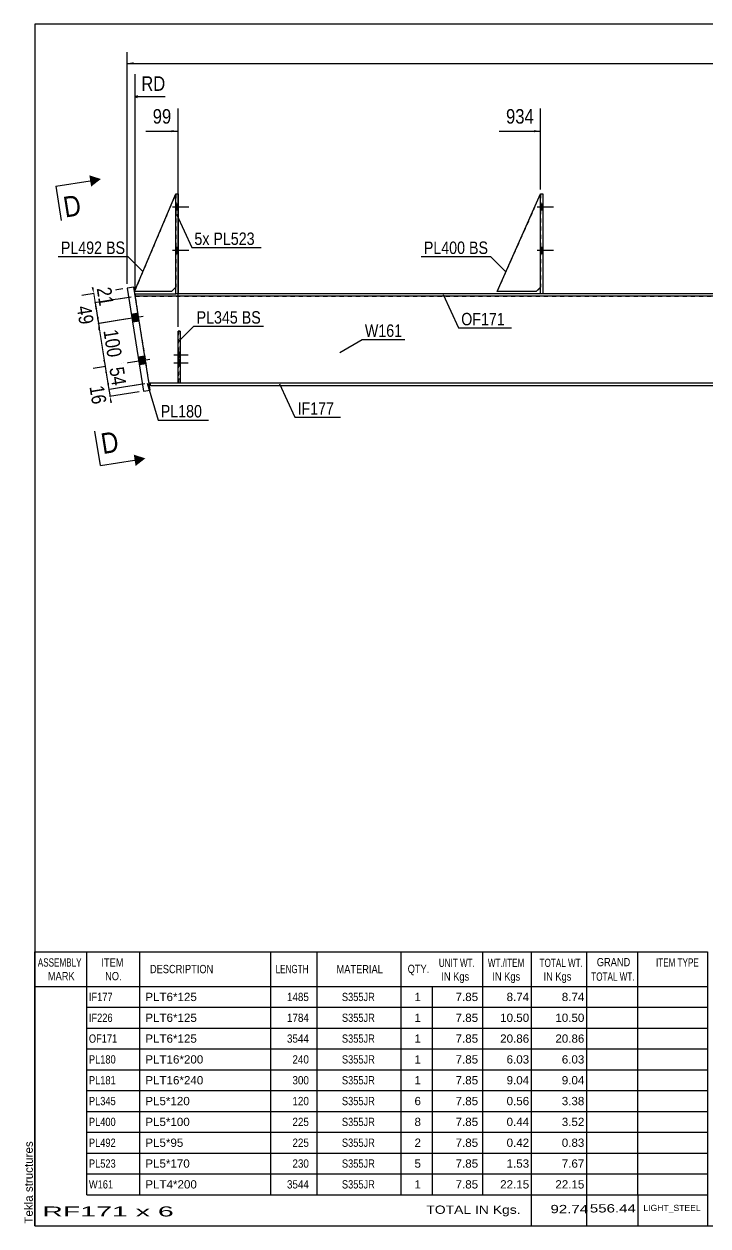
# Model space of a CAD drawing. Header units: millimetres. Extents: x -26 to 377, y -204 to 73.
# Drawn here: x -25.6 to 131.9, y -204.3 to 72.8 of the extents above; entities that cross this region are included whole.
import ezdxf

# ---------------------------------------------------------------- set-up
doc = ezdxf.new("R2010")
doc.units = ezdxf.units.MM
doc.linetypes.add('DXK_LINE_DOT1', pattern=[1.8814, 0.9407, -0.9407])
doc.linetypes.add('DXK_LINE_DOT2', pattern=[3.9198, 1.9599, -1.9599])
doc.styles.add('Arial', font='ARIAL.TTF', dxfattribs={"height": 0.2})
doc.styles.add('Arial Narrow', font='ARIALN.TTF', dxfattribs={"height": 0.2})

# ---------------------------------------------------------------- blocks, each defined once
blk = doc.blocks.new('Unknown-623544193-1210')
at = {"color": 5, "linetype": 'Continuous'}
for p, q in [((376.87, 72.76), (-23.13, 72.76)), ((-23.13, 72.76), (-23.13, -204.24)), ((376.87, -204.24), (376.87, 72.76)), ((-23.13, -204.24), (376.87, -204.24))]:
    blk.add_line(p, q, dxfattribs=at)
at = {"color": 174, "linetype": 'Continuous', "style": 'Arial'}
blk.add_text('Tekla structures', height=1.9102, rotation=90, dxfattribs=at).set_placement((-23.63, -203.74))
blk = doc.blocks.new('Part-623544193-1291 - 1231')
at = {"color": 2, "linetype": 'Continuous'}
for p, q in [((0, 10), (0, 10.6)), ((0, 10.6), (9.32, 10.6)), ((354.37, 10), (0, 10)), ((93.32, 10.6), (9.82, 10.6)), ((177.32, 10.6), (93.82, 10.6)), ((261.32, 10.6), (177.82, 10.6)), ((345.51, 10.6), (261.82, 10.6)), ((354.37, 10.6), (346.01, 10.6)), ((354.37, 10.6), (354.37, 10))]:
    blk.add_line(p, q, dxfattribs=at)
at = {"color": 7, "linetype": 'DXK_LINE_DOT1'}
for p, q in [((9.82, 10.6), (9.32, 10.6)), ((93.82, 10.6), (93.32, 10.6)), ((177.82, 10.6), (177.32, 10.6)), ((261.82, 10.6), (261.32, 10.6)), ((346.01, 10.6), (345.51, 10.6))]:
    blk.add_line(p, q, dxfattribs=at)
blk = doc.blocks.new('Part-623544193-1269 - 1231')
at = {"color": 2, "linetype": 'Continuous'}
for p, q in [((-0.33, 12.1), (-1.91, 11.85)), ((-1.91, 11.85), (1.85, -11.85)), ((3.43, -11.6), (-0.33, 12.1)), ((1.85, -11.85), (3.43, -11.6))]:
    blk.add_line(p, q, dxfattribs=at)
blk = doc.blocks.new('Part-623544193-3956 - 1231')
at = {"color": 2, "linetype": 'Continuous'}
for p, q in [((83.32, 11.1), (93.32, 33.6)), ((92.32, 11.1), (83.32, 11.1)), ((93.32, 12.1), (92.32, 11.1))]:
    blk.add_line(p, q, dxfattribs=at)
at = {"color": 7, "linetype": 'DXK_LINE_DOT1'}
blk.add_line((93.32, 33.6), (93.32, 12.1), dxfattribs=at)
blk = doc.blocks.new('Part-623544193-1494 - 1231')
at = {"color": 7, "linetype": 'DXK_LINE_DOT1'}
for p, q in [((3.18, -10), (0, 10)), ((0, 10), (354.37, 10)), ((9.82, -10), (3.48, -10)), ((345.01, -10), (10.32, -10)), ((354.37, -10), (345.51, -10))]:
    blk.add_line(p, q, dxfattribs=at)
at = {"color": 2, "linetype": 'Continuous'}
for p, q in [((354.37, 10), (354.37, -10)), ((3.48, -10), (3.18, -10))]:
    blk.add_line(p, q, dxfattribs=at)
blk = doc.blocks.new('Part-623544193-1313 - 1231')
at = {"color": 2, "linetype": 'Continuous'}
for p, q in [((3.48, -10.6), (3.48, -10)), ((9.82, -10), (3.48, -10)), ((151.95, -10.6), (3.48, -10.6)), ((151.95, -10), (10.32, -10))]:
    blk.add_line(p, q, dxfattribs=at)
at = {"color": 7, "linetype": 'DXK_LINE_DOT1'}
for p, q in [((10.32, -10), (9.82, -10)), ((151.95, -10), (151.95, -10.6))]:
    blk.add_line(p, q, dxfattribs=at)
blk = doc.blocks.new('Part-623544193-1388 - 1231')
at = {"color": 2, "linetype": 'Continuous'}
for p, q in [((9.32, 10.6), (9.32, 33.6)), ((9.32, 33.6), (9.82, 33.6)), ((9.82, 33.6), (9.82, 10.6)), ((9.82, 10.6), (9.32, 10.6))]:
    blk.add_line(p, q, dxfattribs=at)
blk = doc.blocks.new('Part-623544193-1410 - 1231')
at = {"color": 2, "linetype": 'Continuous'}
for p, q in [((-0.18, 11.1), (9.32, 33.6)), ((8.32, 11.1), (-0.18, 11.1)), ((9.32, 12.1), (8.32, 11.1))]:
    blk.add_line(p, q, dxfattribs=at)
at = {"color": 7, "linetype": 'DXK_LINE_DOT1'}
blk.add_line((9.32, 33.6), (9.32, 12.1), dxfattribs=at)
blk = doc.blocks.new('Part-623544193-1432 - 1231')
at = {"color": 2, "linetype": 'Continuous'}
for p, q in [((9.82, -10), (9.82, 2)), ((9.82, 2), (10.32, 2)), ((10.32, 2), (10.32, -10)), ((10.32, -10), (9.82, -10))]:
    blk.add_line(p, q, dxfattribs=at)
at = {"color": 7, "linetype": 'DXK_LINE_DOT1'}
blk.add_line((9.82, -9), (10.32, -9), dxfattribs=at)
blk = doc.blocks.new('Bolt-623544193-1503 - 1231')
at = {"linetype": 'Continuous'}
for points in [[(93.82, 29.9), (93.82, 31.3), (93.32, 31.3), (93.32, 29.9)], [(93.82, 29.9), (93.82, 31.3), (93.32, 31.3), (93.32, 29.9)], [(93.82, 29.9), (93.82, 31.3), (93.32, 31.3), (93.32, 29.9)], [(93.82, 19.9), (93.82, 21.3), (93.32, 21.3), (93.32, 19.9)], [(93.82, 19.9), (93.82, 21.3), (93.32, 21.3), (93.32, 19.9)], [(93.82, 19.9), (93.82, 21.3), (93.32, 21.3), (93.32, 19.9)]]:
    blk.add_hatch(color=3, dxfattribs=at).paths.add_polyline_path(points)
at = {"color": 3, "linetype": 'Continuous'}
for p, q in [((92.52, 30.6), (96.32, 30.6)), ((92.52, 30.6), (96.32, 30.6)), ((92.52, 30.6), (96.32, 30.6)), ((93.32, 31.3), (93.82, 31.3)), ((93.32, 31.3), (93.82, 31.3)), ((93.32, 31.3), (93.82, 31.3)), ((93.32, 29.9), (93.82, 29.9)), ((93.32, 29.9), (93.82, 29.9)), ((93.32, 29.9), (93.82, 29.9)), ((92.52, 20.6), (96.32, 20.6)), ((92.52, 20.6), (96.32, 20.6)), ((92.52, 20.6), (96.32, 20.6)), ((93.32, 21.3), (93.82, 21.3)), ((93.32, 21.3), (93.82, 21.3)), ((93.32, 21.3), (93.82, 21.3)), ((93.32, 19.9), (93.82, 19.9)), ((93.32, 19.9), (93.82, 19.9)), ((93.32, 19.9), (93.82, 19.9))]:
    blk.add_line(p, q, dxfattribs=at)
blk = doc.blocks.new('Part-623544193-1444 - 1231')
at = {"color": 2, "linetype": 'Continuous'}
for p, q in [((93.32, 10.6), (93.32, 33.6)), ((93.32, 33.6), (93.82, 33.6)), ((93.82, 33.6), (93.82, 10.6)), ((93.82, 10.6), (93.32, 10.6))]:
    blk.add_line(p, q, dxfattribs=at)
blk = doc.blocks.new('Part-623544193-3967 - 1231')
at = {"color": 7, "linetype": 'DXK_LINE_DOT1'}
for p, q in [((83.32, 11.1), (93.32, 33.6)), ((92.32, 11.1), (83.32, 11.1)), ((93.32, 12.1), (92.32, 11.1))]:
    blk.add_line(p, q, dxfattribs=at)
blk = doc.blocks.new('Bolt-623544193-1495 - 1231')
at = {"linetype": 'Continuous'}
for points in [[(-0.96, 5.83), (-0.67, 4.05), (0.91, 4.3), (0.62, 6.08)], [(-0.96, 5.83), (-0.67, 4.05), (0.91, 4.3), (0.62, 6.08)], [(0.61, -4.05), (0.9, -5.83), (2.48, -5.58), (2.19, -3.8)], [(0.61, -4.05), (0.9, -5.83), (2.48, -5.58), (2.19, -3.8)]]:
    blk.add_hatch(color=3, dxfattribs=at).paths.add_polyline_path(points)
at = {"color": 3, "linetype": 'Continuous'}
for p, q in [((0.62, 6.08), (-0.96, 5.83)), ((0.62, 6.08), (-0.96, 5.83)), ((1.75, 5.35), (-4.67, 4.33)), ((1.75, 5.35), (-4.67, 4.33)), ((0.91, 4.3), (-0.67, 4.05)), ((0.91, 4.3), (-0.67, 4.05)), ((3.32, -4.53), (-3.1, -5.55)), ((3.32, -4.53), (-3.1, -5.55)), ((2.19, -3.8), (0.61, -4.05)), ((2.19, -3.8), (0.61, -4.05)), ((2.48, -5.58), (0.9, -5.83)), ((2.48, -5.58), (0.9, -5.83))]:
    blk.add_line(p, q, dxfattribs=at)
blk = doc.blocks.new('Bolt-623544193-1497 - 1231')
at = {"linetype": 'Continuous'}
for points in [[(9.82, 29.9), (9.82, 31.3), (9.32, 31.3), (9.32, 29.9)], [(9.82, 29.9), (9.82, 31.3), (9.32, 31.3), (9.32, 29.9)], [(9.82, 29.9), (9.82, 31.3), (9.32, 31.3), (9.32, 29.9)], [(9.82, 19.9), (9.82, 21.3), (9.32, 21.3), (9.32, 19.9)], [(9.82, 19.9), (9.82, 21.3), (9.32, 21.3), (9.32, 19.9)], [(9.82, 19.9), (9.82, 21.3), (9.32, 21.3), (9.32, 19.9)]]:
    blk.add_hatch(color=3, dxfattribs=at).paths.add_polyline_path(points)
at = {"color": 3, "linetype": 'Continuous'}
for p, q in [((8.52, 30.6), (12.32, 30.6)), ((8.52, 30.6), (12.32, 30.6)), ((8.52, 30.6), (12.32, 30.6)), ((9.32, 31.3), (9.82, 31.3)), ((9.32, 31.3), (9.82, 31.3)), ((9.32, 31.3), (9.82, 31.3)), ((9.32, 29.9), (9.82, 29.9)), ((9.32, 29.9), (9.82, 29.9)), ((9.32, 29.9), (9.82, 29.9)), ((8.52, 20.6), (12.32, 20.6)), ((8.52, 20.6), (12.32, 20.6)), ((8.52, 20.6), (12.32, 20.6)), ((9.32, 21.3), (9.82, 21.3)), ((9.32, 21.3), (9.82, 21.3)), ((9.32, 21.3), (9.82, 21.3)), ((9.32, 19.9), (9.82, 19.9)), ((9.32, 19.9), (9.82, 19.9)), ((9.32, 19.9), (9.82, 19.9))]:
    blk.add_line(p, q, dxfattribs=at)
blk = doc.blocks.new('Part-623544193-3960 - 1231')
at = {"color": 7, "linetype": 'DXK_LINE_DOT1'}
for p, q in [((9.82, 2), (9.82, -10)), ((10.32, 2), (9.82, 2)), ((10.32, -10), (10.32, 2))]:
    blk.add_line(p, q, dxfattribs=at)
blk = doc.blocks.new('Part-623544193-3963 - 1231')
at = {"color": 7, "linetype": 'DXK_LINE_DOT1'}
for p, q in [((-0.18, 11.1), (9.32, 33.6)), ((8.32, 11.1), (-0.18, 11.1)), ((9.32, 12.1), (8.32, 11.1))]:
    blk.add_line(p, q, dxfattribs=at)
blk = doc.blocks.new('Bolt-623544193-3968 - 1231')
at = {"linetype": 'Continuous'}
for points in [[(9.82, -2.81), (9.82, -4.21), (10.32, -4.21), (10.32, -2.81)], [(9.82, -4.6), (9.82, -6), (10.32, -6), (10.32, -4.6)]]:
    blk.add_hatch(color=3, dxfattribs=at).paths.add_polyline_path(points)
at = {"color": 3, "linetype": 'Continuous'}
for p, q in [((8.87, -3.51), (12.17, -3.51)), ((8.87, -5.3), (12.17, -5.3)), ((9.82, -2.81), (10.32, -2.81)), ((9.82, -4.21), (10.32, -4.21)), ((9.82, -4.6), (10.32, -4.6)), ((9.82, -6), (10.32, -6))]:
    blk.add_line(p, q, dxfattribs=at)
blk = doc.blocks.new('Bolt-623544193-3983 - 1231')
at = {"color": 3, "linetype": 'DXK_LINE_DOT2'}
for p, q in [((8.87, -3.51), (12.17, -3.51)), ((8.87, -5.3), (12.17, -5.3)), ((9.82, -2.81), (10.32, -2.81)), ((9.82, -4.21), (10.32, -4.21)), ((9.82, -4.6), (10.32, -4.6)), ((9.82, -6), (10.32, -6))]:
    blk.add_line(p, q, dxfattribs=at)
blk = doc.blocks.new('StraightDimension-623544193-1616 - 1231')
at = {"linetype": 'Continuous'}
for points in [[(-0.41, 63.44), (-1.91, 63.69), (-0.41, 63.94)], [(352.87, 63.94), (354.37, 63.69), (352.87, 63.44)]]:
    blk.add_hatch(color=4, dxfattribs=at).paths.add_polyline_path(points)
at = {"color": 4, "linetype": 'Continuous'}
for p, q in [((-1.91, 12.85), (-1.91, 66.29)), ((354.37, 11), (354.37, 66.29)), ((-1.91, 63.69), (354.37, 63.69))]:
    blk.add_line(p, q, dxfattribs=at)
at = {"color": 0}
blk.add_wipeout([(181.19, 63.84), (181.19, 68.74), (171.26, 68.74), (171.26, 63.84)], dxfattribs=at)
at = {"color": 4, "style": 'Arial Narrow'}
blk.add_text('3563', height=3.34, dxfattribs=at).set_placement((171.96, 64.54))
blk = doc.blocks.new('StraightDimension-623544193-1543 - 1231')
at = {"linetype": 'Continuous'}
for points in [[(-8.52, 2.19), (-8.5, 3.72), (-8.02, 2.27)], [(-6.92, -4.64), (-6.93, -6.16), (-7.42, -4.72)]]:
    blk.add_hatch(color=4, dxfattribs=at).paths.add_polyline_path(points)
at = {"color": 4, "linetype": 'Continuous'}
for p, q in [((-1.8, 4.78), (-11.27, 3.28)), ((-8.5, 3.72), (-6.93, -6.16)), ((-0.23, -5.1), (-9.7, -6.6))]:
    blk.add_line(p, q, dxfattribs=at)
at = {"color": 0}
blk.add_wipeout([(-6.96, -5.05), (-2.12, -4.28), (-3.34, 3.42), (-8.18, 2.65)], dxfattribs=at)
at = {"color": 4, "style": 'Arial Narrow'}
blk.add_text('100', height=3.34, rotation=-80.9647, dxfattribs=at).set_placement((-7.38, 2.07))
blk = doc.blocks.new('StraightDimension-623544193-5900 - 1231')
at = {"linetype": 'Continuous'}
blk.add_hatch(color=4, dxfattribs=at).paths.add_polyline_path([(91.82, 48.31), (93.32, 48.06), (91.82, 47.81)])
at = {"color": 4, "linetype": 'Continuous'}
for p, q in [((93.32, 34.6), (93.32, 53.31)), ((83.8, 48.06), (93.32, 48.06))]:
    blk.add_line(p, q, dxfattribs=at)
at = {"color": 0}
blk.add_wipeout([(92.46, 49.11), (92.46, 54.01), (84.66, 54.01), (84.66, 49.11)], dxfattribs=at)
at = {"color": 4, "style": 'Arial Narrow'}
blk.add_text('934', height=3.34, dxfattribs=at).set_placement((85.36, 49.81))
blk = doc.blocks.new('StraightDimension-623544193-1510 - 1231')
at = {"linetype": 'Continuous'}
for points in [[(-9.59, 12.15), (-9.6, 10.63), (-10.09, 12.07)], [(-9.28, 7.01), (-9.27, 8.53), (-8.79, 7.08)]]:
    blk.add_hatch(color=4, dxfattribs=at).paths.add_polyline_path(points)
at = {"color": 4, "linetype": 'Continuous'}
for p, q in [((-2.9, 11.69), (-12.37, 10.19)), ((-0.99, 9.84), (-12.03, 8.09)), ((-9.6, 10.63), (-9.27, 8.53))]:
    blk.add_line(p, q, dxfattribs=at)
at = {"color": 0}
blk.add_wipeout([(-8.84, 6.8), (-4, 7.57), (-4.89, 13.17), (-9.73, 12.4)], dxfattribs=at)
at = {"color": 4, "style": 'Arial Narrow'}
blk.add_text('21', height=3.34, rotation=-80.9647, dxfattribs=at).set_placement((-8.93, 11.82))
blk = doc.blocks.new('StraightDimension-623544193-1530 - 1231')
at = {"linetype": 'Continuous'}
for points in [[(-9.28, 7.01), (-9.27, 8.53), (-8.79, 7.08)], [(-8.49, 5.24), (-8.5, 3.72), (-8.99, 5.16)]]:
    blk.add_hatch(color=4, dxfattribs=at).paths.add_polyline_path(points)
at = {"color": 4, "linetype": 'Continuous'}
for p, q in [((-0.99, 9.84), (-11.84, 8.12)), ((-9.27, 8.53), (-8.5, 3.72)), ((-1.8, 4.78), (-11.07, 3.31))]:
    blk.add_line(p, q, dxfattribs=at)
at = {"color": 0}
blk.add_wipeout([(-13.43, 2.53), (-8.59, 3.3), (-9.48, 8.89), (-14.32, 8.13)], dxfattribs=at)
at = {"color": 4, "style": 'Arial Narrow'}
blk.add_text('49', height=3.34, rotation=-80.9647, dxfattribs=at).set_placement((-13.52, 7.54))
blk = doc.blocks.new('StraightDimension-623544193-1554 - 1231')
at = {"linetype": 'Continuous'}
for points in [[(-6.95, -7.68), (-6.93, -6.16), (-6.45, -7.6)], [(-6.08, -9.95), (-6.09, -11.47), (-6.57, -10.03)]]:
    blk.add_hatch(color=4, dxfattribs=at).paths.add_polyline_path(points)
at = {"color": 4, "linetype": 'Continuous'}
for p, q in [((-0.23, -5.1), (-9.7, -6.6)), ((-6.93, -6.16), (-6.09, -11.47)), ((2.19, -10.16), (-8.85, -11.91))]:
    blk.add_line(p, q, dxfattribs=at)
at = {"color": 0}
blk.add_wipeout([(-5.92, -11.59), (-1.08, -10.82), (-1.97, -5.23), (-6.81, -6)], dxfattribs=at)
at = {"color": 4, "style": 'Arial Narrow'}
blk.add_text('54', height=3.34, rotation=-80.9647, dxfattribs=at).set_placement((-6.01, -6.58))
blk = doc.blocks.new('StraightDimension-623544193-1575 - 1231')
at = {"linetype": 'Continuous'}
for points in [[(-6.08, -9.95), (-6.09, -11.47), (-6.57, -10.03)], [(-5.85, -14.59), (-5.83, -13.07), (-5.35, -14.52)]]:
    blk.add_hatch(color=4, dxfattribs=at).paths.add_polyline_path(points)
at = {"color": 4, "linetype": 'Continuous'}
for p, q in [((2.19, -10.16), (-8.66, -11.88)), ((0.87, -12.01), (-8.4, -13.48)), ((-6.09, -11.47), (-5.83, -13.07))]:
    blk.add_line(p, q, dxfattribs=at)
at = {"color": 0}
blk.add_wipeout([(-10.5, -15.86), (-5.67, -15.1), (-6.56, -9.5), (-11.39, -10.27)], dxfattribs=at)
at = {"color": 4, "style": 'Arial Narrow'}
blk.add_text('16', height=3.34, rotation=-80.9647, dxfattribs=at).set_placement((-10.59, -10.85))
blk = doc.blocks.new('StraightDimension-623544193-5901 - 1231')
at = {"linetype": 'Continuous'}
blk.add_hatch(color=4, dxfattribs=at).paths.add_polyline_path([(8.32, 48.31), (9.82, 48.06), (8.32, 47.81)])
at = {"color": 4, "linetype": 'Continuous'}
for p, q in [((9.82, 3), (9.82, 53.31)), ((2.43, 48.06), (9.82, 48.06))]:
    blk.add_line(p, q, dxfattribs=at)
at = {"color": 0, "linetype": 'Continuous'}
blk.add_wipeout([(7.59, 56.66), (7.59, 61.56), (0.65, 61.56), (0.65, 56.66)], dxfattribs=at)
at = {"color": 4, "linetype": 'Continuous'}
for p, q in [((-0.03, 11), (-0.03, 61.21)), ((0.47, 56.21), (-0.03, 55.96)), ((0.47, 55.71), (-0.03, 55.96)), ((6.89, 55.96), (-0.03, 55.96))]:
    blk.add_line(p, q, dxfattribs=at)
at = {"color": 4, "linetype": 'Continuous', "style": 'Arial Narrow'}
blk.add_text('RD', height=3.34, dxfattribs=at).set_placement((1.35, 57.36))
at = {"color": 0}
blk.add_wipeout([(8.96, 49.11), (8.96, 54.01), (3.29, 54.01), (3.29, 49.11)], dxfattribs=at)
at = {"color": 4, "style": 'Arial Narrow'}
blk.add_text('99', height=3.34, dxfattribs=at).set_placement((3.99, 49.81))
blk = doc.blocks.new('CBS_BOM-623544193-6482')
at = {"color": 7, "linetype": 'Continuous'}
for p, q in [((-23.16, -149.07), (-23.16, -141.07)), ((-23.16, -141.08), (131.76, -141.08)), ((-11.16, -149.07), (-11.16, -141.07)), ((1.03, -149.07), (1.03, -141.07)), ((31.19, -149.07), (31.19, -141.07)), ((41.87, -149.07), (41.87, -141.07)), ((61.19, -149.07), (61.19, -141.07)), ((79.99, -149.07), (79.99, -141.07)), ((91.2, -149.07), (91.2, -141.07)), ((103.99, -149.07), (103.99, -141.07)), ((115.74, -149.07), (115.74, -141.07)), ((131.76, -141.08), (131.75, -149.07)), ((-23.16, -149.07), (131.76, -149.07)), ((-23.16, -153.87), (-23.16, -149.07)), ((-11.16, -153.87), (-11.16, -149.07)), ((1.03, -153.87), (1.03, -149.07)), ((31.19, -153.87), (31.19, -149.07)), ((41.87, -153.87), (41.87, -149.07)), ((61.19, -153.87), (61.19, -149.07)), ((68.45, -153.87), (68.45, -149.07)), ((79.99, -153.87), (79.99, -149.07)), ((91.2, -153.87), (91.2, -149.07)), ((103.99, -153.87), (103.99, -149.07)), ((115.75, -153.87), (115.75, -149.07)), ((131.76, -149.08), (131.76, -153.87)), ((-23.16, -158.67), (-23.16, -153.87)), ((-11.16, -153.87), (131.76, -153.87)), ((-11.16, -158.67), (-11.16, -153.87)), ((1.03, -158.67), (1.03, -153.87)), ((31.19, -158.67), (31.19, -153.87)), ((41.87, -158.67), (41.87, -153.87)), ((61.19, -158.67), (61.19, -153.87)), ((68.45, -158.67), (68.45, -153.87)), ((79.99, -158.67), (79.99, -153.87)), ((91.2, -158.67), (91.2, -153.87)), ((103.99, -158.67), (103.99, -153.87)), ((115.75, -158.67), (115.75, -153.87)), ((131.76, -153.88), (131.76, -158.67)), ((-23.16, -163.47), (-23.16, -158.67)), ((-11.16, -158.67), (131.76, -158.67)), ((-11.16, -163.47), (-11.16, -158.67)), ((1.03, -163.47), (1.03, -158.67)), ((31.19, -163.47), (31.19, -158.67)), ((41.87, -163.47), (41.87, -158.67)), ((61.19, -163.47), (61.19, -158.67)), ((68.45, -163.47), (68.45, -158.67)), ((79.99, -163.47), (79.99, -158.67)), ((91.2, -163.47), (91.2, -158.67)), ((103.99, -163.47), (103.99, -158.67)), ((115.75, -163.47), (115.75, -158.67)), ((131.76, -158.68), (131.76, -163.47)), ((-23.16, -168.27), (-23.16, -163.47)), ((-11.16, -163.47), (131.76, -163.47)), ((-11.16, -168.27), (-11.16, -163.47)), ((1.03, -168.27), (1.03, -163.47)), ((31.19, -168.27), (31.19, -163.47)), ((41.87, -168.27), (41.87, -163.47)), ((61.19, -168.27), (61.19, -163.47)), ((68.45, -168.27), (68.45, -163.47)), ((79.99, -168.27), (79.99, -163.47)), ((91.2, -168.27), (91.2, -163.47)), ((103.99, -168.27), (103.99, -163.47)), ((115.75, -168.27), (115.75, -163.47)), ((131.76, -163.48), (131.76, -168.27)), ((-23.16, -173.07), (-23.16, -168.27)), ((-11.16, -168.27), (131.76, -168.27)), ((-11.16, -173.07), (-11.16, -168.27)), ((1.03, -173.07), (1.03, -168.27)), ((31.19, -173.07), (31.19, -168.27)), ((41.87, -173.07), (41.87, -168.27)), ((61.19, -173.07), (61.19, -168.27)), ((68.45, -173.07), (68.45, -168.27)), ((79.99, -173.07), (79.99, -168.27)), ((91.2, -173.07), (91.2, -168.27)), ((103.99, -173.07), (103.99, -168.27)), ((115.75, -173.07), (115.75, -168.27)), ((131.76, -168.28), (131.76, -173.07)), ((-23.16, -177.87), (-23.16, -173.07)), ((-11.16, -173.07), (131.76, -173.07)), ((-11.16, -177.87), (-11.16, -173.07)), ((1.03, -177.87), (1.03, -173.07)), ((31.19, -177.87), (31.19, -173.07)), ((41.87, -177.87), (41.87, -173.07)), ((61.19, -177.87), (61.19, -173.07)), ((68.45, -177.87), (68.45, -173.07)), ((79.99, -177.87), (79.99, -173.07)), ((91.2, -177.87), (91.2, -173.07)), ((103.99, -177.87), (103.99, -173.07)), ((115.75, -177.87), (115.75, -173.07)), ((131.76, -173.08), (131.76, -177.87)), ((-23.16, -182.67), (-23.16, -177.87)), ((-11.16, -177.87), (131.76, -177.87)), ((-11.16, -182.67), (-11.16, -177.87)), ((1.03, -182.67), (1.03, -177.87)), ((31.19, -182.67), (31.19, -177.87)), ((41.87, -182.67), (41.87, -177.87)), ((61.19, -182.67), (61.19, -177.87)), ((68.45, -182.67), (68.45, -177.87)), ((79.99, -182.67), (79.99, -177.87)), ((91.2, -182.67), (91.2, -177.87)), ((103.99, -182.67), (103.99, -177.87)), ((115.75, -182.67), (115.75, -177.87)), ((131.76, -177.88), (131.76, -182.67)), ((-23.16, -187.47), (-23.16, -182.67)), ((-11.16, -182.67), (131.76, -182.67)), ((-11.16, -187.47), (-11.16, -182.67)), ((1.03, -187.47), (1.03, -182.67)), ((31.19, -187.47), (31.19, -182.67)), ((41.87, -187.47), (41.87, -182.67)), ((61.19, -187.47), (61.19, -182.67)), ((68.45, -187.47), (68.45, -182.67)), ((79.99, -187.47), (79.99, -182.67)), ((91.2, -187.47), (91.2, -182.67)), ((103.99, -187.47), (103.99, -182.67)), ((115.75, -187.47), (115.75, -182.67)), ((131.76, -182.68), (131.76, -187.47)), ((-23.16, -192.27), (-23.16, -187.47)), ((-11.16, -187.47), (131.76, -187.47)), ((-11.16, -192.27), (-11.16, -187.47)), ((1.03, -192.27), (1.03, -187.47)), ((31.19, -192.27), (31.19, -187.47)), ((41.87, -192.27), (41.87, -187.47)), ((61.19, -192.27), (61.19, -187.47)), ((68.45, -192.27), (68.45, -187.47)), ((79.99, -192.27), (79.99, -187.47)), ((91.2, -192.27), (91.2, -187.47)), ((103.99, -192.27), (103.99, -187.47)), ((115.75, -192.27), (115.75, -187.47)), ((131.76, -187.48), (131.76, -192.27)), ((-23.16, -197.07), (-23.16, -192.27)), ((-11.16, -192.27), (131.76, -192.27)), ((-11.16, -197.07), (-11.16, -192.27)), ((1.03, -197.07), (1.03, -192.27)), ((31.19, -197.07), (31.19, -192.27)), ((41.87, -197.07), (41.87, -192.27)), ((61.19, -197.07), (61.19, -192.27)), ((68.45, -197.07), (68.45, -192.27)), ((79.99, -197.07), (79.99, -192.27)), ((91.2, -197.07), (91.2, -192.27)), ((103.99, -197.07), (103.99, -192.27)), ((115.75, -197.07), (115.75, -192.27)), ((131.76, -192.28), (131.76, -197.07)), ((-23.16, -204.27), (-23.16, -197.09)), ((-11.16, -197.07), (131.76, -197.07)), ((91.2, -204.27), (91.2, -197.09)), ((103.99, -204.27), (103.99, -197.09)), ((115.79, -204.27), (115.79, -197.09)), ((131.76, -197.07), (131.76, -204.27)), ((-23.16, -204.27), (131.76, -204.27))]:
    blk.add_line(p, q, dxfattribs=at)
at = {"color": 3, "linetype": 'Continuous', "style": 'Arial'}
for s, height, width, p in [('ASSEMBLY', 1.91, 0.7, (-22.48, -144.5)), ('ITEM', 1.91, 0.8, (-7.84, -144.5)), ('QTY.', 1.91, 0.8, (62.71, -145.97)), ('UNIT WT.', 1.91, 0.7, (69.88, -144.58)), ('WT./ITEM', 1.91, 0.7, (81.17, -144.58)), ('TOTAL WT.', 1.91, 0.7, (93.1, -144.58)), ('GRAND', 1.91, 0.8, (106.26, -144.42)), ('ITEM TYPE', 1.91, 0.7, (119.9, -144.5)), ('MARK', 1.91, 0.8, (-20.16, -147.64)), ('NO.', 1.91, 0.8, (-6.98, -147.64)), ('DESCRIPTION', 1.9102, 0.8, (3.35, -146.01)), ('LENGTH', 1.91, 0.7, (32.3, -146.01)), ('MATERIAL', 1.91, 0.8, (46.32, -146.05)), ('IN Kgs', 1.91, 0.8, (70.46, -147.72)), ('IN Kgs', 1.91, 0.8, (82.21, -147.72)), ('IN Kgs', 1.91, 0.8, (94, -147.72)), ('TOTAL WT.', 1.91, 0.7, (105, -147.76))]:
    blk.add_text(s, height=height, dxfattribs=dict(at, width=width)).set_placement(p)
at = {"color": 7, "linetype": 'Continuous', "style": 'Arial'}
for s, width, p in [('IF177', 0.8, (-10.71, -152.44)), ('1485', 0.85, (34.91, -152.44)), ('S355JR', 0.8, (47.56, -152.44)), ('IF226', 0.8, (-10.71, -157.24)), ('1784', 0.85, (34.91, -157.24)), ('S355JR', 0.8, (47.56, -157.24)), ('OF171', 0.8, (-10.71, -162.04)), ('3544', 0.85, (34.91, -162.04)), ('S355JR', 0.8, (47.56, -162.04)), ('PL180', 0.8, (-10.71, -166.84)), ('240', 0.85, (36.17, -166.84)), ('S355JR', 0.8, (47.56, -166.84)), ('PL181', 0.8, (-10.71, -171.64)), ('300', 0.85, (36.17, -171.64)), ('S355JR', 0.8, (47.56, -171.64)), ('PL345', 0.8, (-10.71, -176.44)), ('120', 0.85, (36.17, -176.44)), ('S355JR', 0.8, (47.56, -176.44)), ('PL400', 0.8, (-10.71, -181.24)), ('225', 0.85, (36.17, -181.24)), ('S355JR', 0.8, (47.56, -181.24)), ('PL492', 0.8, (-10.71, -186.04)), ('225', 0.85, (36.17, -186.04)), ('S355JR', 0.8, (47.56, -186.04)), ('PL523', 0.8, (-10.71, -190.84)), ('230', 0.85, (36.17, -190.84)), ('S355JR', 0.8, (47.56, -190.84)), ('W161', 0.8, (-10.71, -195.64)), ('3544', 0.85, (34.91, -195.64)), ('S355JR', 0.8, (47.56, -195.64))]:
    blk.add_text(s, height=1.91, dxfattribs=dict(at, width=width)).set_placement(p)
for s, p in [('PLT6*125', (2.28, -152.44)), ('1', (64.28, -152.44)), ('7.85', (73.74, -152.44)), ('8.74', (85.49, -152.44)), ('8.74', (98.2, -152.44)), ('PLT6*125', (2.28, -157.24)), ('1', (64.28, -157.24)), ('7.85', (73.74, -157.24)), ('10.50', (84.01, -157.24)), ('10.50', (96.72, -157.24)), ('PLT6*125', (2.28, -162.04)), ('1', (64.28, -162.04)), ('7.85', (73.74, -162.04)), ('20.86', (84.01, -162.04)), ('20.86', (96.72, -162.04)), ('PLT16*200', (2.28, -166.84)), ('1', (64.28, -166.84)), ('7.85', (73.74, -166.84)), ('6.03', (85.49, -166.84)), ('6.03', (98.2, -166.84)), ('PLT16*240', (2.28, -171.64)), ('1', (64.28, -171.64)), ('7.85', (73.74, -171.64)), ('9.04', (85.49, -171.64)), ('9.04', (98.2, -171.64)), ('PL5*120', (2.28, -176.44)), ('6', (64.28, -176.44)), ('7.85', (73.74, -176.44)), ('0.56', (85.49, -176.44)), ('3.38', (98.2, -176.44)), ('PL5*100', (2.28, -181.24)), ('8', (64.28, -181.24)), ('7.85', (73.74, -181.24)), ('0.44', (85.49, -181.24)), ('3.52', (98.2, -181.24)), ('PL5*95', (2.28, -186.04)), ('2', (64.28, -186.04)), ('7.85', (73.74, -186.04)), ('0.42', (85.49, -186.04)), ('0.83', (98.2, -186.04)), ('PL5*170', (2.28, -190.84)), ('5', (64.28, -190.84)), ('7.85', (73.74, -190.84)), ('1.53', (85.49, -190.84)), ('7.67', (98.2, -190.84)), ('PLT4*200', (2.28, -195.64)), ('1', (64.28, -195.64)), ('7.85', (73.74, -195.64)), ('22.15', (84.01, -195.64)), ('22.15', (96.72, -195.64))]:
    blk.add_text(s, height=1.91, dxfattribs=at).set_placement(p)
at = {"color": 6, "linetype": 'Continuous', "style": 'Arial'}
for s, height, width, p in [('92.74', 1.91, 1.3, (95.59, -201.33)), ('556.44', 1.91, 1.3, (104.66, -201.17)), ('RF171 x 6', 2.292, 2.05, (-21.44, -202.08)), ('TOTAL IN Kgs.', 1.9102, 1.2, (67, -201.48))]:
    blk.add_text(s, height=height, dxfattribs=dict(at, width=width)).set_placement(p)
blk.add_text('LIGHT_STEEL', height=1.4135, dxfattribs=at).set_placement((117.01, -200.82))
blk = doc.blocks.new('Mark-623544193-5461 - 1231')
at = {"color": 0}
blk.add_wipeout([(61.43, 0.65), (61.43, 3.65), (52.85, 3.65), (52.85, 0.65)], dxfattribs=at)
blk.add_wipeout([(61.43, 0.65), (61.43, 3.65), (52.85, 3.65), (52.85, 0.65)], dxfattribs=at)
at = {"color": 7, "linetype": 'Continuous'}
for p, q in [((47.05, -2.95), (52.25, 0.05)), ((52.25, 0.05), (62.03, 0.05))]:
    blk.add_line(p, q, dxfattribs=at)
at = {"color": 3, "style": 'Arial Narrow'}
blk.add_text('W161', height=2.863, dxfattribs=at).set_placement((52.85, 0.65))
blk = doc.blocks.new('MarkSet-623544193-5397 - 1231')
at = {"color": 0}
blk.add_wipeout([(-7.66, 19.76), (-7.66, 22.76), (-17.17, 22.76), (-17.17, 19.76)], dxfattribs=at)
blk.add_wipeout([(-7.66, 19.76), (-7.66, 22.76), (-17.17, 22.76), (-17.17, 19.76)], dxfattribs=at)
blk.add_wipeout([(-2.38, 19.76), (-2.38, 22.76), (-6.76, 22.76), (-6.76, 19.76)], dxfattribs=at)
blk.add_wipeout([(-2.38, 19.76), (-2.38, 22.76), (-6.76, 22.76), (-6.76, 19.76)], dxfattribs=at)
at = {"color": 7, "linetype": 'Continuous'}
for p in [(-17.77, 19.16), (1.75, 15.63)]:
    blk.add_line(p, (-1.78, 19.16), dxfattribs=at)
at = {"color": 3, "style": 'Arial Narrow'}
for s, p in [('PL492', (-17.17, 19.76)), ('BS', (-6.76, 19.76))]:
    blk.add_text(s, height=2.863, dxfattribs=at).set_placement(p)
blk = doc.blocks.new('Mark-623544193-5446 - 1231')
at = {"color": 0}
blk.add_wipeout([(15.34, -17.92), (15.34, -14.92), (5.84, -14.92), (5.84, -17.92)], dxfattribs=at)
blk.add_wipeout([(15.34, -17.92), (15.34, -14.92), (5.84, -14.92), (5.84, -17.92)], dxfattribs=at)
at = {"color": 7, "linetype": 'Continuous'}
for p, q in [((2.74, -9.99), (5.24, -18.52)), ((5.24, -18.52), (16.84, -18.52))]:
    blk.add_line(p, q, dxfattribs=at)
at = {"color": 3, "style": 'Arial Narrow'}
blk.add_text('PL180', height=2.863, dxfattribs=at).set_placement((5.84, -17.92))
blk = doc.blocks.new('MarkSet-623544193-5341 - 1231')
at = {"color": 0}
blk.add_wipeout([(23.59, 3.71), (23.59, 6.71), (14.09, 6.71), (14.09, 3.71)], dxfattribs=at)
blk.add_wipeout([(23.59, 3.71), (23.59, 6.71), (14.09, 6.71), (14.09, 3.71)], dxfattribs=at)
at = {"color": 7, "linetype": 'Continuous'}
blk.add_line((9.95, -0.43), (13.49, 3.11), dxfattribs=at)
at = {"color": 0}
blk.add_wipeout([(28.87, 3.71), (28.87, 6.71), (24.49, 6.71), (24.49, 3.71)], dxfattribs=at)
blk.add_wipeout([(28.87, 3.71), (28.87, 6.71), (24.49, 6.71), (24.49, 3.71)], dxfattribs=at)
at = {"color": 7, "linetype": 'Continuous'}
blk.add_line((13.49, 3.11), (29.47, 3.11), dxfattribs=at)
at = {"color": 3, "style": 'Arial Narrow'}
for s, p in [('PL345', (14.09, 3.71)), ('BS', (24.49, 3.71))]:
    blk.add_text(s, height=2.863, dxfattribs=at).set_placement(p)
blk = doc.blocks.new('SectionMark-623544193-1784 - 1231')
at = {"linetype": 'Continuous'}
for points in [[(-10.61, 37.88), (-7.94, 37.04), (-10.2, 35.29)], [(-0.37, -26.51), (2.29, -27.35), (0.04, -29.11)]]:
    blk.add_hatch(color=30, dxfattribs=at).paths.add_polyline_path(points)
at = {"color": 30, "linetype": 'Continuous'}
blk.add_line((-18.31, 35.39), (-10.41, 36.65), dxfattribs=at)
at = {"color": 0, "linetype": 'Continuous'}
for points in [[(-12.24, 28.76), (-13.03, 33.7), (-16.93, 33.08), (-16.15, 28.14)], [(-3.57, -25.76), (-4.36, -20.82), (-8.27, -21.44), (-7.48, -26.38)]]:
    blk.add_wipeout(points, dxfattribs=at)
at = {"color": 30, "linetype": 'Continuous'}
for p, q in [((-18.31, 35.39), (-17.06, 27.49)), ((-8.07, -29), (-9.33, -21.1)), ((-8.07, -29), (-0.17, -27.75))]:
    blk.add_line(p, q, dxfattribs=at)
at = {"color": 6, "linetype": 'Continuous', "style": 'Arial Narrow'}
for p in [(-16.15, 28.14), (-7.48, -26.38)]:
    blk.add_text('D', height=4.77, rotation=9.0355, dxfattribs=at).set_placement(p)
blk = doc.blocks.new('Mark-623544193-5449 - 1231')
at = {"color": 0}
blk.add_wipeout([(85.09, 3.32), (85.09, 6.32), (75.04, 6.32), (75.04, 3.32)], dxfattribs=at)
blk.add_wipeout([(85.09, 3.32), (85.09, 6.32), (75.04, 6.32), (75.04, 3.32)], dxfattribs=at)
at = {"color": 7, "linetype": 'Continuous'}
for p, q in [((70.9, 10.45), (74.44, 2.72)), ((74.44, 2.72), (86.59, 2.72))]:
    blk.add_line(p, q, dxfattribs=at)
at = {"color": 3, "style": 'Arial Narrow'}
blk.add_text('OF171', height=2.863, dxfattribs=at).set_placement((75.04, 3.32))
blk = doc.blocks.new('MarkSet-623544193-5383 - 1231')
at = {"color": 0}
blk.add_wipeout([(17.06, 21.84), (17.06, 24.84), (13.59, 24.84), (13.59, 21.84)], dxfattribs=at)
blk.add_wipeout([(17.06, 21.84), (17.06, 24.84), (13.59, 24.84), (13.59, 21.84)], dxfattribs=at)
at = {"color": 7, "linetype": 'Continuous'}
blk.add_line((9.45, 28.97), (12.99, 21.24), dxfattribs=at)
at = {"color": 0}
blk.add_wipeout([(27.46, 21.84), (27.46, 24.84), (17.96, 24.84), (17.96, 21.84)], dxfattribs=at)
blk.add_wipeout([(27.46, 21.84), (27.46, 24.84), (17.96, 24.84), (17.96, 21.84)], dxfattribs=at)
at = {"color": 7, "linetype": 'Continuous'}
blk.add_line((12.99, 21.24), (28.96, 21.24), dxfattribs=at)
at = {"color": 3, "style": 'Arial Narrow'}
for s, p in [('5x', (13.59, 21.84)), ('PL523', (17.96, 21.84))]:
    blk.add_text(s, height=2.863, dxfattribs=at).set_placement(p)
blk = doc.blocks.new('MarkSet-623544193-5441 - 1231')
at = {"color": 0}
blk.add_wipeout([(75.93, 19.76), (75.93, 22.76), (66.43, 22.76), (66.43, 19.76)], dxfattribs=at)
blk.add_wipeout([(75.93, 19.76), (75.93, 22.76), (66.43, 22.76), (66.43, 19.76)], dxfattribs=at)
blk.add_wipeout([(81.21, 19.76), (81.21, 22.76), (76.83, 22.76), (76.83, 19.76)], dxfattribs=at)
blk.add_wipeout([(81.21, 19.76), (81.21, 22.76), (76.83, 22.76), (76.83, 19.76)], dxfattribs=at)
at = {"color": 7, "linetype": 'Continuous'}
for p in [(65.83, 19.16), (85.35, 15.63)]:
    blk.add_line(p, (81.81, 19.16), dxfattribs=at)
at = {"color": 3, "style": 'Arial Narrow'}
for s, p in [('PL400', (66.43, 19.76)), ('BS', (76.83, 19.76))]:
    blk.add_text(s, height=2.863, dxfattribs=at).set_placement(p)
blk = doc.blocks.new('Mark-623544193-5452 - 1231')
at = {"color": 0}
blk.add_wipeout([(45.75, -17.28), (45.75, -14.28), (37.34, -14.28), (37.34, -17.28)], dxfattribs=at)
blk.add_wipeout([(45.75, -17.28), (45.75, -14.28), (37.34, -14.28), (37.34, -17.28)], dxfattribs=at)
at = {"color": 7, "linetype": 'Continuous'}
for p, q in [((33.2, -10.15), (36.74, -17.88)), ((36.74, -17.88), (47.25, -17.88))]:
    blk.add_line(p, q, dxfattribs=at)
at = {"color": 3, "style": 'Arial Narrow'}
blk.add_text('IF177', height=2.863, dxfattribs=at).set_placement((37.34, -17.28))

msp = doc.modelspace()

# ---------------------------------------------------------------- block references
for name in ['Unknown-623544193-1210', 'Part-623544193-1410 - 1231', 'Part-623544193-3963 - 1231', 'Part-623544193-1388 - 1231', 'Part-623544193-3956 - 1231', 'Part-623544193-3967 - 1231', 'Part-623544193-1444 - 1231', 'Bolt-623544193-1497 - 1231', 'Bolt-623544193-1503 - 1231', 'Part-623544193-1269 - 1231', 'Part-623544193-1291 - 1231', 'Part-623544193-1494 - 1231', 'Bolt-623544193-1495 - 1231', 'Part-623544193-1432 - 1231', 'Part-623544193-3960 - 1231', 'Bolt-623544193-3968 - 1231', 'Bolt-623544193-3983 - 1231', 'Part-623544193-1313 - 1231', 'CBS_BOM-623544193-6482']:
    msp.add_blockref(name, (0, 0))

# ---------------------------------------------------------------- next in the draw order: block references
for name in ['StraightDimension-623544193-1616 - 1231', 'StraightDimension-623544193-1543 - 1231', 'Mark-623544193-5461 - 1231', 'Mark-623544193-5452 - 1231']:
    msp.add_blockref(name, (0, 0))

# ---------------------------------------------------------------- next in the draw order: block references
for name in ['StraightDimension-623544193-5900 - 1231', 'MarkSet-623544193-5441 - 1231', 'StraightDimension-623544193-1510 - 1231', 'Mark-623544193-5449 - 1231', 'StraightDimension-623544193-1554 - 1231']:
    msp.add_blockref(name, (0, 0))

# ---------------------------------------------------------------- next in the draw order: block references
for name in ['StraightDimension-623544193-1530 - 1231', 'StraightDimension-623544193-1575 - 1231']:
    msp.add_blockref(name, (0, 0))

# ---------------------------------------------------------------- next in the draw order: block references
for name in ['StraightDimension-623544193-5901 - 1231', 'Mark-623544193-5446 - 1231']:
    msp.add_blockref(name, (0, 0))

# ---------------------------------------------------------------- next in the draw order: block references
for name in ['MarkSet-623544193-5383 - 1231', 'MarkSet-623544193-5397 - 1231', 'MarkSet-623544193-5341 - 1231']:
    msp.add_blockref(name, (0, 0))

# ---------------------------------------------------------------- next in the draw order: block references
msp.add_blockref('SectionMark-623544193-1784 - 1231', (0, 0))

doc.saveas('drawing.dxf')
